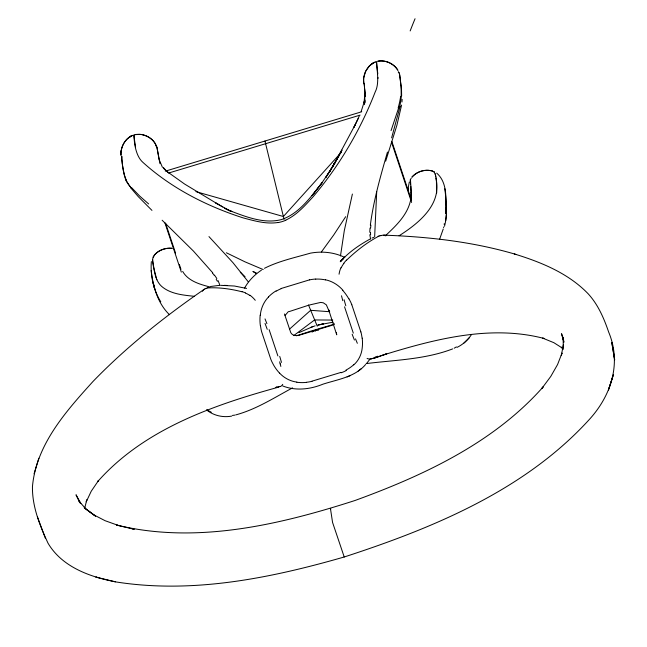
<?xml version="1.0" encoding="UTF-8"?>
<svg xmlns="http://www.w3.org/2000/svg" width="647" height="647" viewBox="0 0 647 647"><rect width="100%" height="100%" fill="white"/><g stroke="black" fill="none" stroke-linecap="round" stroke-linejoin="round"><path stroke-width="0.97" d="M445.993 208.027L445.492 213.55C445.904 200.069 447.999 182.866 436.676 173.081M436.709 192.984C435.916 186.692 437.752 176.259 433.805 171.835M444.513 226.24C447.805 213.995 446.26 201.152 444.821 188.746M369.777 232.265L370.027 228.076M364.771 95.125L364.01 102.857L364.382 101.304L361.147 111.575M364.981 100.099L364.762 102.59L364.884 93.5M401.641 95.966L401.512 89.512L399.83 75.424L399.256 73.046L398.228 71.833L399.353 73.289M374.645 236.972L376.708 191.617M411.201 198.823L410.772 186.247M401.973 102.016L402.151 99.403M132.675 135.328C124.976 138.458 120.342 147.16 120.989 155.296M401.197 95.392L401.075 86.528L399.425 73.499M340.484 255.913L344.293 230.688L352.389 194.051M260.312 315.218C260.935 308.473 263.733 301.874 268.497 297.022M445.702 220.797L446.422 214.117M364.221 83.657L365.24 96.427M364.221 83.649L364.552 88.097M121.224 150.533L120.989 152.441M153.913 256.503C150.274 259.229 155.256 272.193 156.234 277.83M370.335 225.14C373.562 200.287 380.565 176.113 387.448 152.077M344.374 556.711L344.22 556.986C270.389 578.216 192.232 594.1 115.409 581.847L113.362 581.394C88.421 576.396 61.53 566.246 48.007 543.165C39.791 525.453 32.124 506.496 32.455 486.617C36.167 444.594 66.043 411.249 93.119 381.342C126.747 346.63 164.791 316.496 204.517 289.096M364.471 104.636L364.835 101.789M444.149 224.339L444.23 223.7M401.585 105.081L396.862 125.405L385.685 161.152M410.594 200.174L411.225 192.296M411.322 178.588A9.317 2.968 29.9 0 0 411.055 178.693L410.926 178.79A11.686 3.688 29.6 0 0 410.433 179.276L411.274 192.596M410.23 179.801L410.319 182.6M443.567 227.623L443.696 226.951M400.169 106.229L391.613 137.884M151.358 261.606C150.241 275.315 153.46 290.026 160.78 301.785M410.327 201.387C406.866 215.686 395.543 226.191 385.24 235.896M84.708 508.17L86.779 499.824L86.245 501.797L91.251 491.202L98.603 480.406L97.657 481.627C143.974 429.244 213.203 405.095 278.833 387.084M443.252 228.973L439.58 239.317M409.325 182.042L408.37 186.943L408.516 190.283M398.948 107.022L391.063 130.597M38.828 458.246L34.065 473.782M359.222 116.185L353.901 127.419L358.171 118.603M355.276 124.596L332.17 167.719L341.988 150.12L329.129 172.612L334.774 162.939L325.708 177.601L331.547 168.616L321.85 182.931L312.072 195.685L322.303 182.47C310.981 196.623 299.593 213.332 281.655 219.527C264.097 224.185 246.119 216.842 229.903 210.744L231.812 211.529L224.606 208.18L229.701 210.785L215.702 202.948L222.754 206.951M244.574 288.085C248.561 280.814 254.538 274.74 261.428 270.171M339.254 155.337L333.431 165.22L334.774 162.939M345.692 216.68L333.731 234.95L321.397 251.958M457.073 347.374C462.856 344.552 467.83 340.12 471.356 334.758M370.359 358.664L366.412 363.671M154.107 255.476C158.054 250.3 164.904 247.793 171.293 248.246M153.857 255.711C158.07 250.316 165.284 247.607 172.013 248.343M412.01 177.1C416.894 171.301 425.443 168.867 432.673 171.083M340.225 261.8L341.341 260.482M411.896 177.165C417 171.35 425.677 168.778 433.053 171.245M285.084 315.445L288.368 311.619M340.508 261.525C348.822 252.079 359.457 244.873 370.432 238.856M342.449 259.269L340.969 260.967L343.597 258.096L342.126 259.698L343.25 258.533M152.991 257.045L153.719 256.552M341.357 152.28L283.378 216.51L284.13 219.341M346.566 260.175C356.028 251.036 366.574 242.795 378.155 236.511M342.126 259.698L344.714 257.013M365.612 364.504C354.88 377.12 337.726 379.385 322.869 384.205C310.212 389.381 295.695 391.071 282.731 385.976M469.212 337.847L463.988 343.039M353.82 364.843C358.608 360.597 361.552 354.467 362.199 348.126A50.636 45.549 11.8 0 0 362.223 338.163M289.662 329L310.633 310.309L329.687 311.725M334.289 323.912L331.725 325.376L298.558 335.413L294.692 335.567L292.29 334.483L290.802 332.728L284.478 313.965M358.195 371.046L361.277 368.661M293.722 335.607L314.579 319.95L332.768 320.055M375.592 61.886C367.439 65.04 362.611 74.259 363.663 82.808M371.879 63.924L373.578 62.783L369.34 65.978L365.547 71.493L363.695 78.004L363.76 83.77L363.549 81.279M399.062 235.783C418.56 223.393 442.524 204.315 435.819 177.957M372.971 63.204L375.244 62.031M454.178 348.215L456.394 346.897M375.753 357.387L376.166 357.144A54.777 33.434 -89.7 0 0 377.808 356.165M292.565 387.868C274.102 397.768 256.091 409.454 235.678 414.921M264.469 268.295C278.889 261.008 294.951 257.603 310.398 253.163C321.907 251.028 334.175 252.209 344.738 257.417M285.772 220.126C296.884 214.974 305.141 205.398 313.277 196.583C339.497 165.503 360.525 129.901 375.187 91.987C379.846 83.002 376.603 69.892 376.716 61.805A9.859 0.671 73.2 0 0 376.4 61.805L377.799 73.863M299.027 332.615L312.719 326.646M132.417 135.482C124.911 138.709 120.593 147.136 120.997 155.11M452.674 348.887C425.144 359.465 395.091 360.007 366.129 363.598M372.025 238.08L373.748 237.32M347.091 376.934L350.423 375.543M289.08 311.619L308.951 305.109L320.694 302.416L323.306 302.804L326.347 304.85L329.21 311.474L328.611 309.767L329.024 310.948M379.215 236.058L380.848 235.508M296.431 335.793L311.854 330.811M281.13 288.497L309.565 279.844M310.932 327.333L315.178 325.829M433.878 171.803L434.574 171.859M373.238 358.527L386.76 353.772L374.087 358.203M205.964 288.416L207.339 288.052M341.058 372.381L312.008 381.172M318.081 328.935L334.289 324.196M317.386 329.161L312.533 330.625M383.153 355.025C434.655 339.141 490.709 324.43 544.313 338.527L542.631 338.106L553.848 342.684L563.019 348.49L561.313 347.196L563.4 349.291M315.461 330.463L314.822 330.657A8.953 8.346 -6.9 0 0 314.458 330.803L314.135 330.908A8.791 8.217 -6.4 0 0 312.808 331.596L312.719 331.66A15.916 14.962 -4.9 0 0 312.032 332.097M165.3 171.18L361.722 111.761M168.56 173.064L360.144 115.109M210.582 286.508L219.123 285.384M317.823 325.109L323.338 323.937L318.098 325.029M134.681 134.73C142.914 132.87 152.288 137.245 155.919 144.92C153.347 139.428 147.791 135.813 141.952 134.616M316.173 330.293L315.833 330.366A8.953 8.379 -6.3 0 0 315.461 330.447M377.622 61.23C385.418 59.621 393.91 63.6 398.002 70.361M319.95 324.616L333.173 322.182M378.058 61.174C385.499 59.936 393.716 63.519 397.654 69.989M135.409 134.616L140.318 134.374M277.887 222.511C266.103 224.339 254.271 220.845 243.005 217.837C206.547 206.118 171.309 188.123 142.825 162.284C135.805 156.137 133.953 142.655 134.115 135.191M232.435 415.431L234.772 415.139M231.715 416.094C223.053 417.752 213.688 415.625 206.789 410.101M208.285 287.899C219.624 287.325 231.084 288.991 242.067 291.789M220.813 285.343L234.408 286.014L246.564 288.425M227.429 285.473L224.185 285.359M383.671 235.152C427.699 236.673 471.889 241.59 514.292 253.931L515.813 254.433M194.61 296.334C183.214 295.121 170.46 294.11 161.451 286.217C154.706 279.9 154.237 270.009 152.902 261.445M171.714 248.278L172.126 248.327M296.844 382.086C290.268 381.269 284.09 377.969 279.601 373.117M132.182 528.842L134.22 529.286L116.549 525.049C195.92 544.426 278.946 524.976 354.977 500.503C423.866 475.399 493.726 442.783 543.14 386.914L541.709 388.629L550.775 376.433L557.568 364.536L562.033 353.052L561.297 355.47L563.424 344.6L563.311 347.358L563.108 337.184L563.893 342.069M325.473 279.787C332.243 281.178 338.381 285.052 342.91 290.228M98.02 577.601L95.869 577.084L115.409 581.847M210.04 287.001C199.931 284.365 188.204 281.138 182.656 271.4M195.871 191.625L283.378 216.51L264.963 141.03M514.292 253.931C541.118 262.164 568.422 273.228 588.22 293.851C598.151 304.713 603.958 318.316 608.665 332.073C621.5 362.7 611.633 394.516 590.113 418.617C525.793 489.795 433.66 527.903 344.22 556.986L332.558 522.42L330.431 508.405L330.803 508.89M118.7 525.574L105.105 520.706L93.564 514.745L84.199 507.733L95.538 516.144L86.205 509.229L79.104 501.344L80.81 503.463L76.022 494.777L79.775 502.792M263.208 269.564L244.922 261.809L226.385 252.775M211.27 412.244L206.805 409.753M254.497 272.363L256.196 273.293M256.285 273.293L252.92 271.449L256.301 273.309M218.484 204.517L184.67 184.088L167.136 171.617M155.628 145.219L156.978 147.411L159.971 163.659M148.632 203.942L139.695 196.065L131.778 187.84M164.265 168.996L165.414 170.064L163.165 167.735M162.146 220.231L193.38 251.02L212.75 272.816M151.956 210.388L138.199 196.551L130.637 187.767M208.965 236.6L232.969 262.69L248.157 281.68M169.449 314.677C157.528 303.144 153.08 286.451 151.18 270.478M214.497 275.129L216.85 278.525M162.405 167.209L159.138 159.639L156.906 147.136M349.008 298.809L350.658 302.036A46.762 41.853 16.6 0 1 351.798 304.745M134.196 135.336L134.18 135.312A8.896 0.607 73.2 0 1 134.204 135.369A9.43 0.647 73.3 0 1 134.252 135.466L134.196 135.336A9.859 0.671 73.1 0 0 133.783 135.134L135.579 147.144M218.104 280.644L219.762 284.906A6.155 3.712 76.1 0 1 219.867 285.529M126.157 179.85L124.216 174.868L122.42 164.953M357.338 343.298L355.502 338.874M317.273 326.209L308.506 305.004M156.752 146.675L156.162 145.672A11.007 4.197 -18.7 0 0 155.628 145.227M265.027 318.906L266.896 323.637M125.558 179.486L123.197 170.015L121.62 158.936L121.798 156.283L122.348 164.346M351.806 304.745L360.856 331.887M45.306 538.11L37.494 517.026M353.302 333.1L344.552 306.832M269.128 329.647L277.878 355.915M156.703 279.269L156.873 279.755M370.585 238.945L369.809 234.756M329.436 312.137L336.723 334.798L336.343 332.477M391.872 141.499L411.581 200.651M391.589 142.348L411.621 202.454M315.138 330.56L315.356 331.207M165.713 223.563L175.572 253.139M179.381 264.591L180.974 269.362M164.799 222.511L181.33 272.12M563.48 340.055L561.564 333.674L563.804 342.109M279.625 361.827L280.038 363.307M342.781 300.685L341.503 295.776M280.119 363.614L280.24 364.059M280.28 364.212L280.863 366.437M435.277 173.857L435.439 174.997M362.126 338.171L361.544 334.701A46.778 41.885 16.3 0 0 360.872 331.887M364.641 88.776L365.199 93.338M260.442 325.603L261.032 329.145A46.778 43.05 -34.6 0 0 261.72 332L270.769 359.142A46.778 43.034 -35 0 0 271.918 361.819L273.552 364.965A50.644 46.616 -33.2 0 0 279.569 373.149M435.56 175.935L435.649 176.591M410.441 183.538L410.522 184.185M152.781 260.515L152.708 259.916M446.503 209.41L446.155 201.759M378.01 77.47L378.026 78.392M285.812 220.223A28.533 24.505 -23.3 0 1 277.895 222.608M130.929 187.63A77.664 24.117 25.8 0 1 125.502 179.623M168.357 172.709A56.362 16.264 22.3 0 1 163.335 167.444M400.647 96.185A77.624 16.507 -61.7 0 1 398.156 107.984M216.187 279.237A29.261 21.092 79.1 0 1 217.36 281.291M212.459 273.01A123.787 113.46 -5.2 0 1 214.214 275.307M245.067 276.738A325.247 10.789 42.7 0 1 240.32 272.282M131.179 187.937A71.946 21.852 30.4 0 1 125.914 179.64M370.602 234.829A29.261 23.64 66.2 0 1 370.537 232.41M370.594 228.067A123.787 111.049 -44.4 0 1 370.909 225.148M410.158 30.935A325.247 27.368 -76.3 0 1 415.05 18.731M401.277 96.565A71.946 14.816 -65.5 0 1 399.652 106.949M316.173 330.302A8.791 8.193 -6.6 0 1 317.669 330.148L317.855 330.132A15.916 14.905 -6.7 0 1 318.599 330.172M346.307 370.505A35.642 30.999 -3.8 0 1 341.228 372.753M353.699 364.746A35.634 30.813 -4 0 1 346.008 370.06M342.716 290.366A50.644 45.492 15.4 0 1 348.83 298.89M315.72 279.108A35.634 33.895 7.2 0 1 325.449 279.908M309.581 279.876A35.456 34.024 7.7 0 1 315.72 279.059M276.229 291.15A35.658 34.315 -13.9 0 1 281.202 288.675M268.44 296.965A35.634 34.388 -13.9 0 1 276.067 290.883M260.337 325.619A50.636 46.924 -29.9 0 1 260.159 315.218M306.524 382.369A35.625 31.42 -16.9 0 1 296.803 382.248M312.032 381.285A35.634 30.959 -15.9 0 1 306.516 382.28M279.73 356.408A172.417 87.353 57.7 0 1 281.461 362.409M282.739 384.342A18.092 9.43 55.5 0 1 280.167 386.599M280.086 386.453A28.314 14.153 55.2 0 1 276.318 386.833M276.18 387.472A54.777 27.489 57.5 0 1 275.363 387.464M202.374 291.271A20.106 10.19 57.1 0 1 206.045 288.578M207.25 287.85A47.862 24.61 63 0 1 208.18 287.64M242.027 291.651A51.307 26.066 58.4 0 1 245.488 292.889M245.537 293.115A28.314 14.283 58 0 1 249.896 295.501M249.896 295.202A18.092 9.155 58.2 0 1 255.274 300.297M265.019 323.427A172.417 84.118 58.2 0 1 267.227 329.323M354.419 340.031A172.417 106.003 -89.9 0 1 352.17 334.216M371.556 358.939A18.092 11.339 -87.4 0 1 367.084 358.422M375.64 356.877A28.314 17.194 -87.2 0 1 371.548 358.778M380.873 235.686A20.106 12.358 -89.2 0 1 386.396 235.637M378.099 236.26A47.862 29.867 84.4 0 1 379.174 235.848M343.848 263.167A51.307 31.622 89.4 0 1 346.517 260.07M341.115 267.898A28.314 17.356 89.8 0 1 343.937 263.345M339.052 274.207A18.092 11.12 89.6 0 1 340.953 267.704M345.813 305.788A172.417 103.083 89.5 0 1 344.083 299.715M613.372 374.767L608.479 389.882L613.372 374.767M130.985 136.185L129.319 137.229L130.985 136.185M153.873 285.586L153.08 282.351L154.69 288.983L153.873 285.586M614.65 359.95L611.868 342.813L614.65 359.95"/></g></svg>
